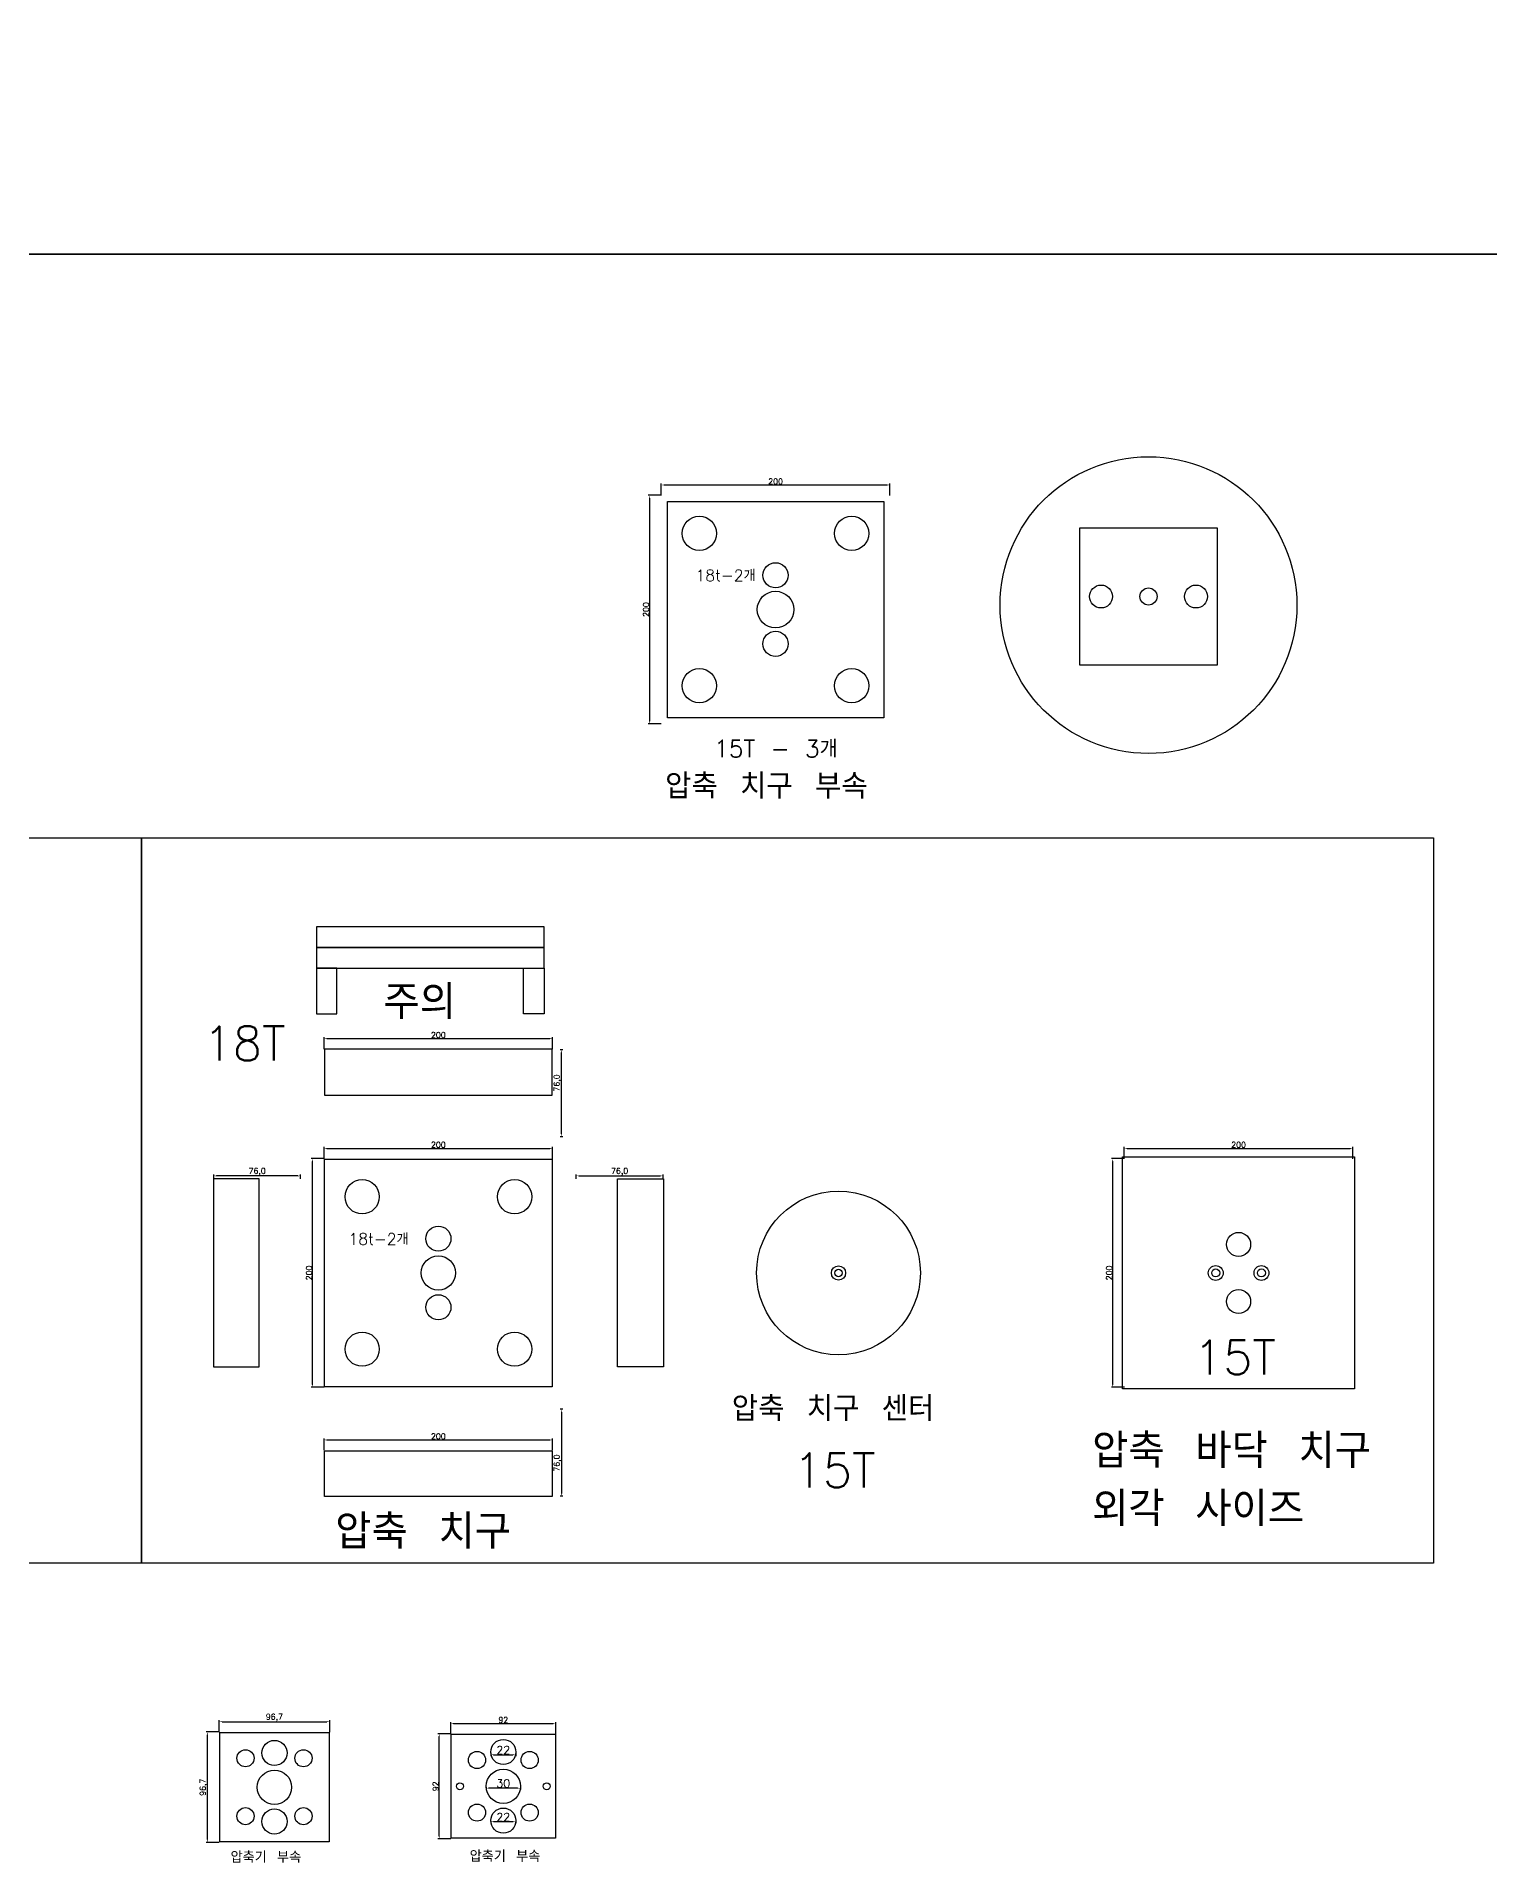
# Model space of a CAD drawing. Header units: millimetres. Extents: x 13291 to 28291, y 200 to 6643.
# Drawn here: x 23972 to 25243, y 1789 to 3390 of the extents above; entities that cross this region are included whole.
import ezdxf

# ---------------------------------------------------------------- set-up
doc = ezdxf.new("R2010")
doc.units = ezdxf.units.MM
for name, color, linetype in [('TEXT', 3, 'Continuous'), ('볼트 구멍', 7, 'Continuous'), ('치구', 7, 'Continuous'), ('치수', 7, 'Continuous')]:
    doc.layers.add(name, color=color, linetype=linetype)
doc.styles.get("Standard").update_dxf_attribs({"font": 'txt.shx', "bigfont": 'whgtxt.shx'})
doc.dimstyles.new('ISO-25', dxfattribs={"dimtxt": 2.5, "dimasz": 2.5, "dimexe": 1.25, "dimexo": 0.625, "dimtad": 1, "dimtxsty": 'Standard', "dimcen": 2.5, "dimadec": 0, "dimazin": 0, "dimtfac": 1, "dimtmove": 0, "dimatfit": 3, "dimfxl": 0, "dimarcsym": 0})

# ---------------------------------------------------------------- blocks, each defined once
blk = doc.blocks.new('*D413')
at = {"layer": 'Defpoints', "color": 0}
for p in [(24718.3, 2997.9), (24518.3, 2988.2), (24718.3, 2988.2)]:
    blk.add_point(p, dxfattribs=at)
at = {"layer": '치수', "color": 0, "lineweight": -2}
for p, q in [((24518.3, 2988.8), (24518.3, 2999.1)), ((24520.8, 2997.9), (24715.8, 2997.9)), ((24718.3, 2988.8), (24718.3, 2999.1))]:
    blk.add_line(p, q, dxfattribs=at)
at = {"layer": '치수', "color": 0}
for points in [[(24520.8, 2998.3), (24520.8, 2997.5), (24518.3, 2997.9)], [(24715.8, 2998.3), (24715.8, 2997.5), (24718.3, 2997.9)]]:
    blk.add_solid(points, dxfattribs=at)
at = {"layer": '치수', "color": 0, "insert": (24618.3, 3001), "char_height": 5, "attachment_point": 5}
blk.add_mtext('200', dxfattribs=at)
blk = doc.blocks.new('*D415')
at = {"layer": 'Defpoints', "color": 0}
for p in [(24213.2, 2408.6), (24224, 2408.6), (24224, 2208.6)]:
    blk.add_point(p, dxfattribs=at)
at = {"layer": '치수', "color": 0, "lineweight": -2}
for p, q in [((24223.4, 2408.6), (24212, 2408.6)), ((24213.2, 2211.1), (24213.2, 2406.1)), ((24223.4, 2208.6), (24212, 2208.6))]:
    blk.add_line(p, q, dxfattribs=at)
at = {"layer": '치수', "color": 0}
for points in [[(24212.8, 2406.1), (24213.7, 2406.1), (24213.2, 2408.6)], [(24212.8, 2211.1), (24213.7, 2211.1), (24213.2, 2208.6)]]:
    blk.add_solid(points, dxfattribs=at)
at = {"layer": '치수', "color": 0, "insert": (24210.1, 2308.6), "char_height": 5, "attachment_point": 5, "rotation": 90}
blk.add_mtext('200', dxfattribs=at)
blk = doc.blocks.new('*D416')
at = {"layer": 'Defpoints', "color": 0}
for p in [(24423.3, 2162.5), (24223.3, 2152.9), (24423.3, 2152.9)]:
    blk.add_point(p, dxfattribs=at)
at = {"layer": '치수', "color": 0, "lineweight": -2}
for p, q in [((24223.3, 2153.5), (24223.3, 2163.8)), ((24225.8, 2162.5), (24420.8, 2162.5)), ((24423.3, 2153.5), (24423.3, 2163.8))]:
    blk.add_line(p, q, dxfattribs=at)
at = {"layer": '치수', "color": 0}
for points in [[(24225.8, 2162.9), (24225.8, 2162.1), (24223.3, 2162.5)], [(24420.8, 2162.9), (24420.8, 2162.1), (24423.3, 2162.5)]]:
    blk.add_solid(points, dxfattribs=at)
at = {"layer": '치수', "color": 0, "insert": (24323.3, 2165.7), "char_height": 5, "attachment_point": 5}
blk.add_mtext('200', dxfattribs=at)
blk = doc.blocks.new('*D417')
at = {"layer": 'Defpoints', "color": 0}
for p in [(24126.8, 2393.5), (24126.8, 2390.3), (24202.8, 2390.3)]:
    blk.add_point(p, dxfattribs=at)
at = {"layer": '치수', "color": 0, "lineweight": -2}
for p, q in [((24126.8, 2390.9), (24126.8, 2394.8)), ((24200.3, 2393.5), (24129.3, 2393.5)), ((24202.8, 2390.9), (24202.8, 2394.8))]:
    blk.add_line(p, q, dxfattribs=at)
at = {"layer": '치수', "color": 0}
for points in [[(24129.3, 2393.9), (24129.3, 2393.1), (24126.8, 2393.5)], [(24200.3, 2393.9), (24200.3, 2393.1), (24202.8, 2393.5)]]:
    blk.add_solid(points, dxfattribs=at)
at = {"layer": '치수', "color": 0, "insert": (24164.8, 2397.1), "char_height": 5, "attachment_point": 5}
blk.add_mtext('76,0', dxfattribs=at)
blk = doc.blocks.new('*D418')
at = {"layer": 'Defpoints', "color": 0}
for p in [(24431.1, 2503.8), (24432.8, 2503.8), (24432.8, 2427.8)]:
    blk.add_point(p, dxfattribs=at)
at = {"layer": '치수', "color": 0, "lineweight": -2}
for p, q in [((24432.1, 2503.8), (24429.9, 2503.8)), ((24431.1, 2430.3), (24431.1, 2501.3)), ((24432.1, 2427.8), (24429.9, 2427.8))]:
    blk.add_line(p, q, dxfattribs=at)
at = {"layer": '치수', "color": 0}
for points in [[(24430.7, 2501.3), (24431.6, 2501.3), (24431.1, 2503.8)], [(24430.7, 2430.3), (24431.6, 2430.3), (24431.1, 2427.8)]]:
    blk.add_solid(points, dxfattribs=at)
at = {"layer": '치수', "color": 0, "insert": (24427.6, 2474.8), "char_height": 5, "attachment_point": 5, "rotation": 90}
blk.add_mtext('76,0', dxfattribs=at)
blk = doc.blocks.new('*D419')
at = {"layer": 'Defpoints', "color": 0}
for p in [(24223.3, 2503.9), (24423.3, 2513.6), (24423.3, 2503.9)]:
    blk.add_point(p, dxfattribs=at)
at = {"layer": '치수', "color": 0, "lineweight": -2}
for p, q in [((24223.3, 2504.5), (24223.3, 2514.8)), ((24423.3, 2504.5), (24423.3, 2514.8)), ((24225.8, 2513.6), (24420.8, 2513.6))]:
    blk.add_line(p, q, dxfattribs=at)
at = {"layer": '치수', "color": 0}
for points in [[(24225.8, 2514), (24225.8, 2513.2), (24223.3, 2513.6)], [(24420.8, 2514), (24420.8, 2513.2), (24423.3, 2513.6)]]:
    blk.add_solid(points, dxfattribs=at)
at = {"layer": '치수', "color": 0, "insert": (24323.3, 2516.7), "char_height": 5, "attachment_point": 5}
blk.add_mtext('200', dxfattribs=at)
blk = doc.blocks.new('*D420')
at = {"layer": 'Defpoints', "color": 0}
for p in [(24223.3, 2407.9), (24423.3, 2417.5), (24423.3, 2407.9)]:
    blk.add_point(p, dxfattribs=at)
at = {"layer": '치수', "color": 0, "lineweight": -2}
for p, q in [((24223.3, 2408.5), (24223.3, 2418.8)), ((24423.3, 2408.5), (24423.3, 2418.8)), ((24225.8, 2417.5), (24420.8, 2417.5))]:
    blk.add_line(p, q, dxfattribs=at)
at = {"layer": '치수', "color": 0}
for points in [[(24225.8, 2418), (24225.8, 2417.1), (24223.3, 2417.5)], [(24420.8, 2418), (24420.8, 2417.1), (24423.3, 2417.5)]]:
    blk.add_solid(points, dxfattribs=at)
at = {"layer": '치수', "color": 0, "insert": (24323.3, 2420.7), "char_height": 5, "attachment_point": 5}
blk.add_mtext('200', dxfattribs=at)
blk = doc.blocks.new('*D421')
at = {"layer": 'Defpoints', "color": 0}
for p in [(24443.9, 2390.3), (24519.9, 2393.5), (24519.9, 2390.3)]:
    blk.add_point(p, dxfattribs=at)
at = {"layer": '치수', "color": 0, "lineweight": -2}
for p, q in [((24443.9, 2390.9), (24443.9, 2394.8)), ((24446.4, 2393.5), (24517.4, 2393.5)), ((24519.9, 2390.9), (24519.9, 2394.8))]:
    blk.add_line(p, q, dxfattribs=at)
at = {"layer": '치수', "color": 0}
for points in [[(24446.4, 2393.9), (24446.4, 2393.1), (24443.9, 2393.5)], [(24517.4, 2393.9), (24517.4, 2393.1), (24519.9, 2393.5)]]:
    blk.add_solid(points, dxfattribs=at)
at = {"layer": '치수', "color": 0, "insert": (24481.9, 2397.1), "char_height": 5, "attachment_point": 5}
blk.add_mtext('76,0', dxfattribs=at)
blk = doc.blocks.new('*D422')
at = {"layer": 'Defpoints', "color": 0}
for p in [(24432.8, 2189.3), (24431.1, 2113.3), (24432.8, 2113.3)]:
    blk.add_point(p, dxfattribs=at)
at = {"layer": '치수', "color": 0, "lineweight": -2}
for p, q in [((24432.1, 2189.3), (24429.9, 2189.3)), ((24431.1, 2186.8), (24431.1, 2115.8)), ((24432.1, 2113.3), (24429.9, 2113.3))]:
    blk.add_line(p, q, dxfattribs=at)
at = {"layer": '치수', "color": 0}
for points in [[(24430.7, 2186.8), (24431.6, 2186.8), (24431.1, 2189.3)], [(24430.7, 2115.8), (24431.6, 2115.8), (24431.1, 2113.3)]]:
    blk.add_solid(points, dxfattribs=at)
at = {"layer": '치수', "color": 0, "insert": (24427.6, 2142.3), "char_height": 5, "attachment_point": 5, "rotation": 90}
blk.add_mtext('76,0', dxfattribs=at)
blk = doc.blocks.new('*D423')
at = {"layer": 'Defpoints', "color": 0}
for p in [(24508.2, 2988.9), (24519, 2988.9), (24519, 2788.9)]:
    blk.add_point(p, dxfattribs=at)
at = {"layer": '치수', "color": 0, "lineweight": -2}
for p, q in [((24518.3, 2988.9), (24506.9, 2988.9)), ((24508.2, 2791.4), (24508.2, 2986.4)), ((24518.3, 2788.9), (24506.9, 2788.9))]:
    blk.add_line(p, q, dxfattribs=at)
at = {"layer": '치수', "color": 0}
for points in [[(24507.8, 2986.4), (24508.6, 2986.4), (24508.2, 2988.9)], [(24507.8, 2791.4), (24508.6, 2791.4), (24508.2, 2788.9)]]:
    blk.add_solid(points, dxfattribs=at)
at = {"layer": '치수', "color": 0, "insert": (24505, 2888.9), "char_height": 5, "attachment_point": 5, "rotation": 90}
blk.add_mtext('200', dxfattribs=at)
blk = doc.blocks.new('*D433')
at = {"layer": 'Defpoints', "color": 0}
for p in [(24913.2, 2408.6), (24924, 2408.6), (24924, 2208.6)]:
    blk.add_point(p, dxfattribs=at)
at = {"layer": '치수', "color": 0, "lineweight": -2}
for p, q in [((24923.4, 2408.6), (24912, 2408.6)), ((24913.2, 2211.1), (24913.2, 2406.1)), ((24923.4, 2208.6), (24912, 2208.6))]:
    blk.add_line(p, q, dxfattribs=at)
at = {"layer": '치수', "color": 0}
for points in [[(24912.8, 2406.1), (24913.7, 2406.1), (24913.2, 2408.6)], [(24912.8, 2211.1), (24913.7, 2211.1), (24913.2, 2208.6)]]:
    blk.add_solid(points, dxfattribs=at)
at = {"layer": '치수', "color": 0, "insert": (24910.1, 2308.6), "char_height": 5, "attachment_point": 5, "rotation": 90}
blk.add_mtext('200', dxfattribs=at)
blk = doc.blocks.new('*D434')
at = {"layer": 'Defpoints', "color": 0}
for p in [(24923.3, 2407.9), (25123.3, 2417.5), (25123.3, 2407.9)]:
    blk.add_point(p, dxfattribs=at)
at = {"layer": '치수', "color": 0, "lineweight": -2}
for p, q in [((24923.3, 2408.5), (24923.3, 2418.8)), ((25123.3, 2408.5), (25123.3, 2418.8)), ((24925.8, 2417.5), (25120.8, 2417.5))]:
    blk.add_line(p, q, dxfattribs=at)
at = {"layer": '치수', "color": 0}
for points in [[(24925.8, 2418), (24925.8, 2417.1), (24923.3, 2417.5)], [(25120.8, 2418), (25120.8, 2417.1), (25123.3, 2417.5)]]:
    blk.add_solid(points, dxfattribs=at)
at = {"layer": '치수', "color": 0, "insert": (25023.3, 2420.7), "char_height": 5, "attachment_point": 5}
blk.add_mtext('200', dxfattribs=at)
blk = doc.blocks.new('*D567')
at = {"layer": 'Defpoints', "color": 0}
for p in [(24121.5, 1907.1), (24132.3, 1907.1), (24132.3, 1810.4)]:
    blk.add_point(p, dxfattribs=at)
at = {"layer": '치수', "color": 0, "lineweight": -2}
for p, q in [((24131.7, 1907.1), (24120.3, 1907.1)), ((24121.5, 1812.9), (24121.5, 1904.6)), ((24131.7, 1810.4), (24120.3, 1810.4))]:
    blk.add_line(p, q, dxfattribs=at)
at = {"layer": '치수', "color": 0}
for points in [[(24121.1, 1904.6), (24121.9, 1904.6), (24121.5, 1907.1)], [(24121.1, 1812.9), (24121.9, 1812.9), (24121.5, 1810.4)]]:
    blk.add_solid(points, dxfattribs=at)
at = {"layer": '치수', "color": 0, "insert": (24118, 1858.7), "char_height": 5, "attachment_point": 5, "rotation": 90}
blk.add_mtext('96,7', dxfattribs=at)
blk = doc.blocks.new('*D568')
at = {"layer": 'Defpoints', "color": 0}
for p in [(24131.6, 1906.4), (24228.3, 1916), (24228.3, 1906.4)]:
    blk.add_point(p, dxfattribs=at)
at = {"layer": '치수', "color": 0, "lineweight": -2}
for p, q in [((24131.6, 1907), (24131.6, 1917.3)), ((24134.1, 1916), (24225.8, 1916)), ((24228.3, 1907), (24228.3, 1917.3))]:
    blk.add_line(p, q, dxfattribs=at)
at = {"layer": '치수', "color": 0}
for points in [[(24134.1, 1916.4), (24134.1, 1915.6), (24131.6, 1916)], [(24225.8, 1916.4), (24225.8, 1915.6), (24228.3, 1916)]]:
    blk.add_solid(points, dxfattribs=at)
at = {"layer": '치수', "color": 0, "insert": (24179.9, 1919.6), "char_height": 5, "attachment_point": 5}
blk.add_mtext('96,7', dxfattribs=at)
blk = doc.blocks.new('*D569')
at = {"layer": 'Defpoints', "color": 0}
for p in [(24324.1, 1905.5), (24334.8, 1905.5), (24334.8, 1813.5)]:
    blk.add_point(p, dxfattribs=at)
at = {"layer": '치수', "color": 0, "lineweight": -2}
for p, q in [((24334.2, 1905.5), (24322.8, 1905.5)), ((24324.1, 1816), (24324.1, 1903)), ((24334.2, 1813.5), (24322.8, 1813.5))]:
    blk.add_line(p, q, dxfattribs=at)
at = {"layer": '치수', "color": 0}
for points in [[(24323.6, 1903), (24324.5, 1903), (24324.1, 1905.5)], [(24323.6, 1816), (24324.5, 1816), (24324.1, 1813.5)]]:
    blk.add_solid(points, dxfattribs=at)
at = {"layer": '치수', "color": 0, "insert": (24320.9, 1859.5), "char_height": 5, "attachment_point": 5, "rotation": 90}
blk.add_mtext('92', dxfattribs=at)
blk = doc.blocks.new('*D571')
at = {"color": 0, "lineweight": -2}
for p, q in [((24369.1, 1828.9), (24369.1, 1827.3)), ((24388.6, 1828.5), (24371.6, 1828.5)), ((24391.1, 1828.9), (24391.1, 1827.3))]:
    blk.add_line(p, q, dxfattribs=at)
at = {"color": 0}
for points in [[(24371.6, 1828.9), (24371.6, 1828.1), (24369.1, 1828.5)], [(24388.6, 1828.9), (24388.6, 1828.1), (24391.1, 1828.5)]]:
    blk.add_solid(points, dxfattribs=at)
at = {"layer": 'Defpoints', "color": 0}
for p in [(24369.1, 1829.5), (24369.1, 1828.5), (24391.1, 1829.5)]:
    blk.add_point(p, dxfattribs=at)
at = {"color": 0, "insert": (24380.1, 1832.6), "char_height": 7, "attachment_point": 5}
blk.add_mtext('22', dxfattribs=at)
blk = doc.blocks.new('*D570')
at = {"layer": 'Defpoints', "color": 0}
for p in [(24426.1, 1914.5), (24334.1, 1904.8), (24426.1, 1904.8)]:
    blk.add_point(p, dxfattribs=at)
at = {"layer": '치수', "color": 0, "lineweight": -2}
for p, q in [((24334.1, 1905.4), (24334.1, 1915.7)), ((24336.6, 1914.5), (24423.6, 1914.5)), ((24426.1, 1905.4), (24426.1, 1915.7))]:
    blk.add_line(p, q, dxfattribs=at)
at = {"layer": '치수', "color": 0}
for points in [[(24336.6, 1914.9), (24336.6, 1914.1), (24334.1, 1914.5)], [(24423.6, 1914.9), (24423.6, 1914.1), (24426.1, 1914.5)]]:
    blk.add_solid(points, dxfattribs=at)
at = {"layer": '치수', "color": 0, "insert": (24380.1, 1917.6), "char_height": 5, "attachment_point": 5}
blk.add_mtext('92', dxfattribs=at)
blk = doc.blocks.new('*D572')
at = {"color": 0, "lineweight": -2}
for p, q in [((24369.1, 1888.9), (24369.1, 1885.8)), ((24371.6, 1887.1), (24388.6, 1887.1)), ((24391.1, 1888.9), (24391.1, 1885.8))]:
    blk.add_line(p, q, dxfattribs=at)
at = {"color": 0}
for points in [[(24371.6, 1887.5), (24371.6, 1886.7), (24369.1, 1887.1)], [(24388.6, 1887.5), (24388.6, 1886.7), (24391.1, 1887.1)]]:
    blk.add_solid(points, dxfattribs=at)
at = {"layer": 'Defpoints', "color": 0}
for p in [(24369.1, 1889.5), (24391.1, 1889.5), (24391.1, 1887.1)]:
    blk.add_point(p, dxfattribs=at)
at = {"color": 0, "insert": (24380.1, 1891.2), "char_height": 7, "attachment_point": 5}
blk.add_mtext('22', dxfattribs=at)
blk = doc.blocks.new('*D573')
at = {"color": 0, "lineweight": -2}
for p, q in [((24365.1, 1858.9), (24365.1, 1856.7)), ((24392.6, 1857.9), (24367.6, 1857.9)), ((24395.1, 1858.9), (24395.1, 1856.7))]:
    blk.add_line(p, q, dxfattribs=at)
at = {"color": 0}
for points in [[(24367.6, 1858.3), (24367.6, 1857.5), (24365.1, 1857.9)], [(24392.6, 1858.3), (24392.6, 1857.5), (24395.1, 1857.9)]]:
    blk.add_solid(points, dxfattribs=at)
at = {"layer": 'Defpoints', "color": 0}
for p in [(24365.1, 1859.5), (24365.1, 1857.9), (24395.1, 1859.5)]:
    blk.add_point(p, dxfattribs=at)
at = {"color": 0, "insert": (24380.1, 1862), "char_height": 7, "attachment_point": 5}
blk.add_mtext('30', dxfattribs=at)

msp = doc.modelspace()

# ---------------------------------------------------------------- linework, layer by layer
at = {"color": 1}
for points in [[(22851.285, 2689.176), (24063.658, 2689.176), (24063.658, 2054.693), (22851.285, 2054.693)], [(24063.658, 2689.176), (25193.904, 2689.176), (25193.904, 2054.693), (24063.658, 2054.693)]]:
    msp.add_lwpolyline(points, close=True, dxfattribs=at)
for points in [[(24132.098, 1906.55), (24227.798, 1906.55), (24227.798, 1810.85), (24132.098, 1810.85)], [(24334.64, 1905.015), (24425.64, 1905.015), (24425.64, 1814.015), (24334.64, 1814.015)]]:
    msp.add_lwpolyline(points, close=True)
at = {"color": 4}
msp.add_circle((24944.506, 2892.822), 129.812, dxfattribs=at)
for centre, radius in [((24673.323, 2308.577), 71.65), ((24154.598, 1884.05), 7.5), ((24205.298, 1884.05), 7.5), ((24357.14, 1882.515), 7.5), ((24403.14, 1882.515), 7.5), ((24357.14, 1836.515), 7.5), ((24403.14, 1836.515), 7.5), ((24154.598, 1833.35), 7.5), ((24205.298, 1833.35), 7.5)]:
    msp.add_circle(centre, radius)
at = {"color": 3}
for centre, radius in [((24179.948, 1888.7), 11), ((24380.14, 1889.515), 11), ((24380.14, 1859.515), 15), ((24179.948, 1858.7), 15), ((24179.948, 1828.7), 11), ((24380.14, 1829.515), 11)]:
    msp.add_circle(centre, radius, dxfattribs=at)
at = {"color": 2}
for centre in [(24342.14, 1859.515), (24418.14, 1859.515)]:
    msp.add_circle(centre, 3.05, dxfattribs=at)
at = {"layer": 'TEXT', "color": 6}
for points in [[(22291.441, 3199.699), (22291.441, 4699.699), (25291.441, 4699.699), (25291.441, 3199.699)], [(22291.441, 1699.699), (22291.441, 3199.699), (25291.441, 3199.699), (25291.441, 1699.699)]]:
    msp.add_lwpolyline(points, close=True, dxfattribs=at)
at = {"layer": 'TEXT', "color": 3}
for points in [[(24216.626, 2593.36), (24415.726, 2593.36), (24415.726, 2611.36), (24216.626, 2611.36)], [(24216.626, 2575.36), (24415.726, 2575.36), (24415.726, 2593.36), (24216.626, 2593.36)], [(24216.626, 2535.36), (24234.626, 2535.36), (24234.626, 2575.36), (24216.626, 2575.36)], [(24415.726, 2535.36), (24397.726, 2535.36), (24397.726, 2575.36), (24415.726, 2575.36)]]:
    msp.add_lwpolyline(points, close=True, dxfattribs=at)
at = {"layer": '볼트 구멍', "color": 3}
for centre, radius in [((24618.261, 2918.909), 11), ((24618.261, 2888.909), 16), ((24903.006, 2900.322), 10), ((24944.506, 2900.322), 7.5), ((24986.006, 2900.322), 10), ((24618.261, 2858.909), 11), ((24323.323, 2338.577), 11), ((25023.323, 2333.577), 10.5), ((24323.323, 2308.577), 15), ((24673.323, 2308.577), 3.25), ((25003.323, 2308.577), 3.5), ((25043.323, 2308.577), 3.5), ((25023.323, 2283.577), 10.5), ((24323.323, 2278.577), 11)]:
    msp.add_circle(centre, radius, dxfattribs=at)
at = {"layer": '볼트 구멍', "color": 6}
for centre, radius in [((24673.323, 2308.577), 6.25), ((25003.323, 2308.577), 6.5), ((25043.323, 2308.577), 6.5)]:
    msp.add_circle(centre, radius, dxfattribs=at)
at = {"layer": '치구'}
for points in [[(24523.611, 2983.559), (24712.911, 2983.559), (24712.911, 2794.259), (24523.611, 2794.259)], [(24884.506, 2840.322), (24884.506, 2960.322), (25004.506, 2960.322), (25004.506, 2840.322)], [(24223.673, 2464.246), (24422.973, 2464.246), (24422.973, 2504.246), (24223.673, 2504.246)], [(24223.673, 2408.227), (24422.973, 2408.227), (24422.973, 2208.927), (24223.673, 2208.927)], [(24921.823, 2410.077), (25124.823, 2410.077), (25124.823, 2207.077), (24921.823, 2207.077)], [(24166.623, 2390.827), (24126.623, 2390.827), (24126.623, 2226.327), (24166.623, 2226.327)], [(24480.123, 2390.827), (24520.123, 2390.827), (24520.123, 2226.327), (24480.123, 2226.327)], [(24223.673, 2152.908), (24422.973, 2152.908), (24422.973, 2112.908), (24223.673, 2112.908)]]:
    msp.add_lwpolyline(points, close=True, dxfattribs=at)
at = {"layer": '치구', "color": 0}
for centre in [(24551.611, 2955.559), (24684.911, 2955.559), (24551.611, 2822.259), (24684.911, 2822.259), (24256.673, 2375.227), (24389.973, 2375.227), (24256.673, 2241.927), (24389.973, 2241.927)]:
    msp.add_circle(centre, 15, dxfattribs=at)

# ---------------------------------------------------------------- texts
for p in [(24141.53, 1792.606), (24350.682, 1793.42)]:
    msp.add_text('압축기 부속', height=10).set_placement(p)
at = {"layer": 'TEXT', "color": 1}
for s, height, p in [('18t-2개', 10, (24548.239, 2913.749)), ('15T - 3개', 15, (24564.527, 2759.679)), ('압축 치구 부속', 21.7918, (24521.645, 2723.56)), ('18T', 30, (24117.669, 2494.381)), ('18t-2개', 10, (24244.706, 2333.267)), ('15T', 30, (24984.016, 2219.713)), ('압축 치구 센터', 21.7918, (24579.947, 2179)), ('압축 바닥 치구', 30, (24895.199, 2138.04)), ('15T', 30, (24633.853, 2120.982)), ('외각 사이즈', 30, (24895.199, 2087.19)), ('압축 치구', 30, (24233.124, 2067.331))]:
    msp.add_text(s, height=height, dxfattribs=at).set_placement(p)
at = {"layer": 'TEXT', "color": 3}
msp.add_text('주의 ', height=30, dxfattribs=at).set_placement((24275.287, 2530.601))

# ---------------------------------------------------------------- dimensions: what is measured, and where the dimension line sits
at = {"color": 1}
for base, p1, p2, picture, middle in [((24391.14, 1887.1), (24369.14, 1889.515), (24391.14, 1889.515), '*D572', (24380.14, 1891.225)), ((24365.14, 1857.916), (24395.14, 1859.515), (24365.14, 1859.515), '*D573', (24380.14, 1862.041)), ((24369.14, 1828.518), (24391.14, 1829.515), (24369.14, 1829.515), '*D571', (24380.14, 1832.643))]:
    dim = msp.add_linear_dim(base=base, p1=p1, p2=p2, dimstyle='ISO-25', override={"dimtxt": 7}, dxfattribs=at)
    dim.commit()
    dim.dimension.update_dxf_attribs({"geometry": picture, "text_midpoint": middle})
at = {"layer": '치수', "color": 4}
for base, p1, p2, override, picture, middle in [((24718.261, 2997.882), (24518.261, 2988.209), (24718.261, 2988.209), {"dimtxt": 5}, '*D413', (24618.261, 3001.007)), ((24423.323, 2513.569), (24223.323, 2503.896), (24423.323, 2503.896), {"dimtxt": 5}, '*D419', (24323.323, 2516.694)), ((24423.323, 2417.55), (24223.323, 2407.877), (24423.323, 2407.877), {"dimtxt": 5}, '*D420', (24323.323, 2420.675)), ((25123.323, 2417.55), (24923.323, 2407.877), (25123.323, 2407.877), {"dimtxt": 5}, '*D434', (25023.323, 2420.675)), ((24519.873, 2393.512), (24443.873, 2390.277), (24519.873, 2390.277), {"dimtxt": 5, "dimdec": 1, "dimzin": 0, "dimtdec": 1}, '*D421', (24481.873, 2397.054)), ((24423.323, 2162.531), (24223.323, 2152.858), (24423.323, 2152.858), {"dimtxt": 5}, '*D416', (24323.323, 2165.656)), ((24228.298, 1916.023), (24131.598, 1906.35), (24228.298, 1906.35), {"dimtxt": 5}, '*D568', (24179.948, 1919.565)), ((24426.14, 1914.488), (24334.14, 1904.815), (24426.14, 1904.815), {"dimtxt": 5}, '*D570', (24380.14, 1917.613))]:
    dim = msp.add_linear_dim(base=base, p1=p1, p2=p2, dimstyle='ISO-25', override=override, dxfattribs=at)
    dim.commit()
    dim.dimension.update_dxf_attribs({"geometry": picture, "text_midpoint": middle})
for base, p1, p2, angle, override, picture, middle in [((24508.174, 2988.909), (24518.961, 2788.909), (24518.961, 2988.909), 90, {"dimtxt": 5}, '*D423', (24505.049, 2888.909)), ((24213.235, 2408.577), (24224.023, 2208.577), (24224.023, 2408.577), 90, {"dimtxt": 5}, '*D415', (24210.11, 2308.577)), ((24913.235, 2408.577), (24924.023, 2208.577), (24924.023, 2408.577), 90, {"dimtxt": 5}, '*D433', (24910.11, 2308.577)), ((24126.773, 2393.512), (24202.773, 2390.277), (24126.773, 2390.277), 180, {"dimtxt": 5, "dimdec": 1, "dimzin": 0, "dimtdec": 1}, '*D417', (24164.773, 2397.054)), ((24121.511, 1907.05), (24132.298, 1810.35), (24132.298, 1907.05), 90, {"dimtxt": 5}, '*D567', (24117.969, 1858.7)), ((24324.053, 1905.515), (24334.84, 1813.515), (24334.84, 1905.515), 90, {"dimtxt": 5}, '*D569', (24320.928, 1859.515))]:
    dim = msp.add_linear_dim(base=base, p1=p1, p2=p2, angle=angle, dimstyle='ISO-25', override=override, dxfattribs=at)
    dim.commit()
    dim.dimension.update_dxf_attribs({"geometry": picture, "text_midpoint": middle})
for base, p1, p2, angle, picture, middle in [((24431.14, 2503.846), (24432.752, 2427.846), (24432.752, 2503.846), 90, '*D418', (24431.14, 2474.846)), ((24431.14, 2113.308), (24432.752, 2189.308), (24432.752, 2113.308), 270, '*D422', (24431.14, 2142.308))]:
    dim = msp.add_linear_dim(base=base, p1=p1, p2=p2, angle=angle, dimstyle='ISO-25', override={"dimtxt": 5, "dimdec": 1, "dimzin": 0, "dimtdec": 1}, dxfattribs=at)
    dim.commit()
    dim.dimension.update_dxf_attribs({"geometry": picture, "text_midpoint": middle, "dimtype": 160})

doc.saveas('drawing.dxf')
